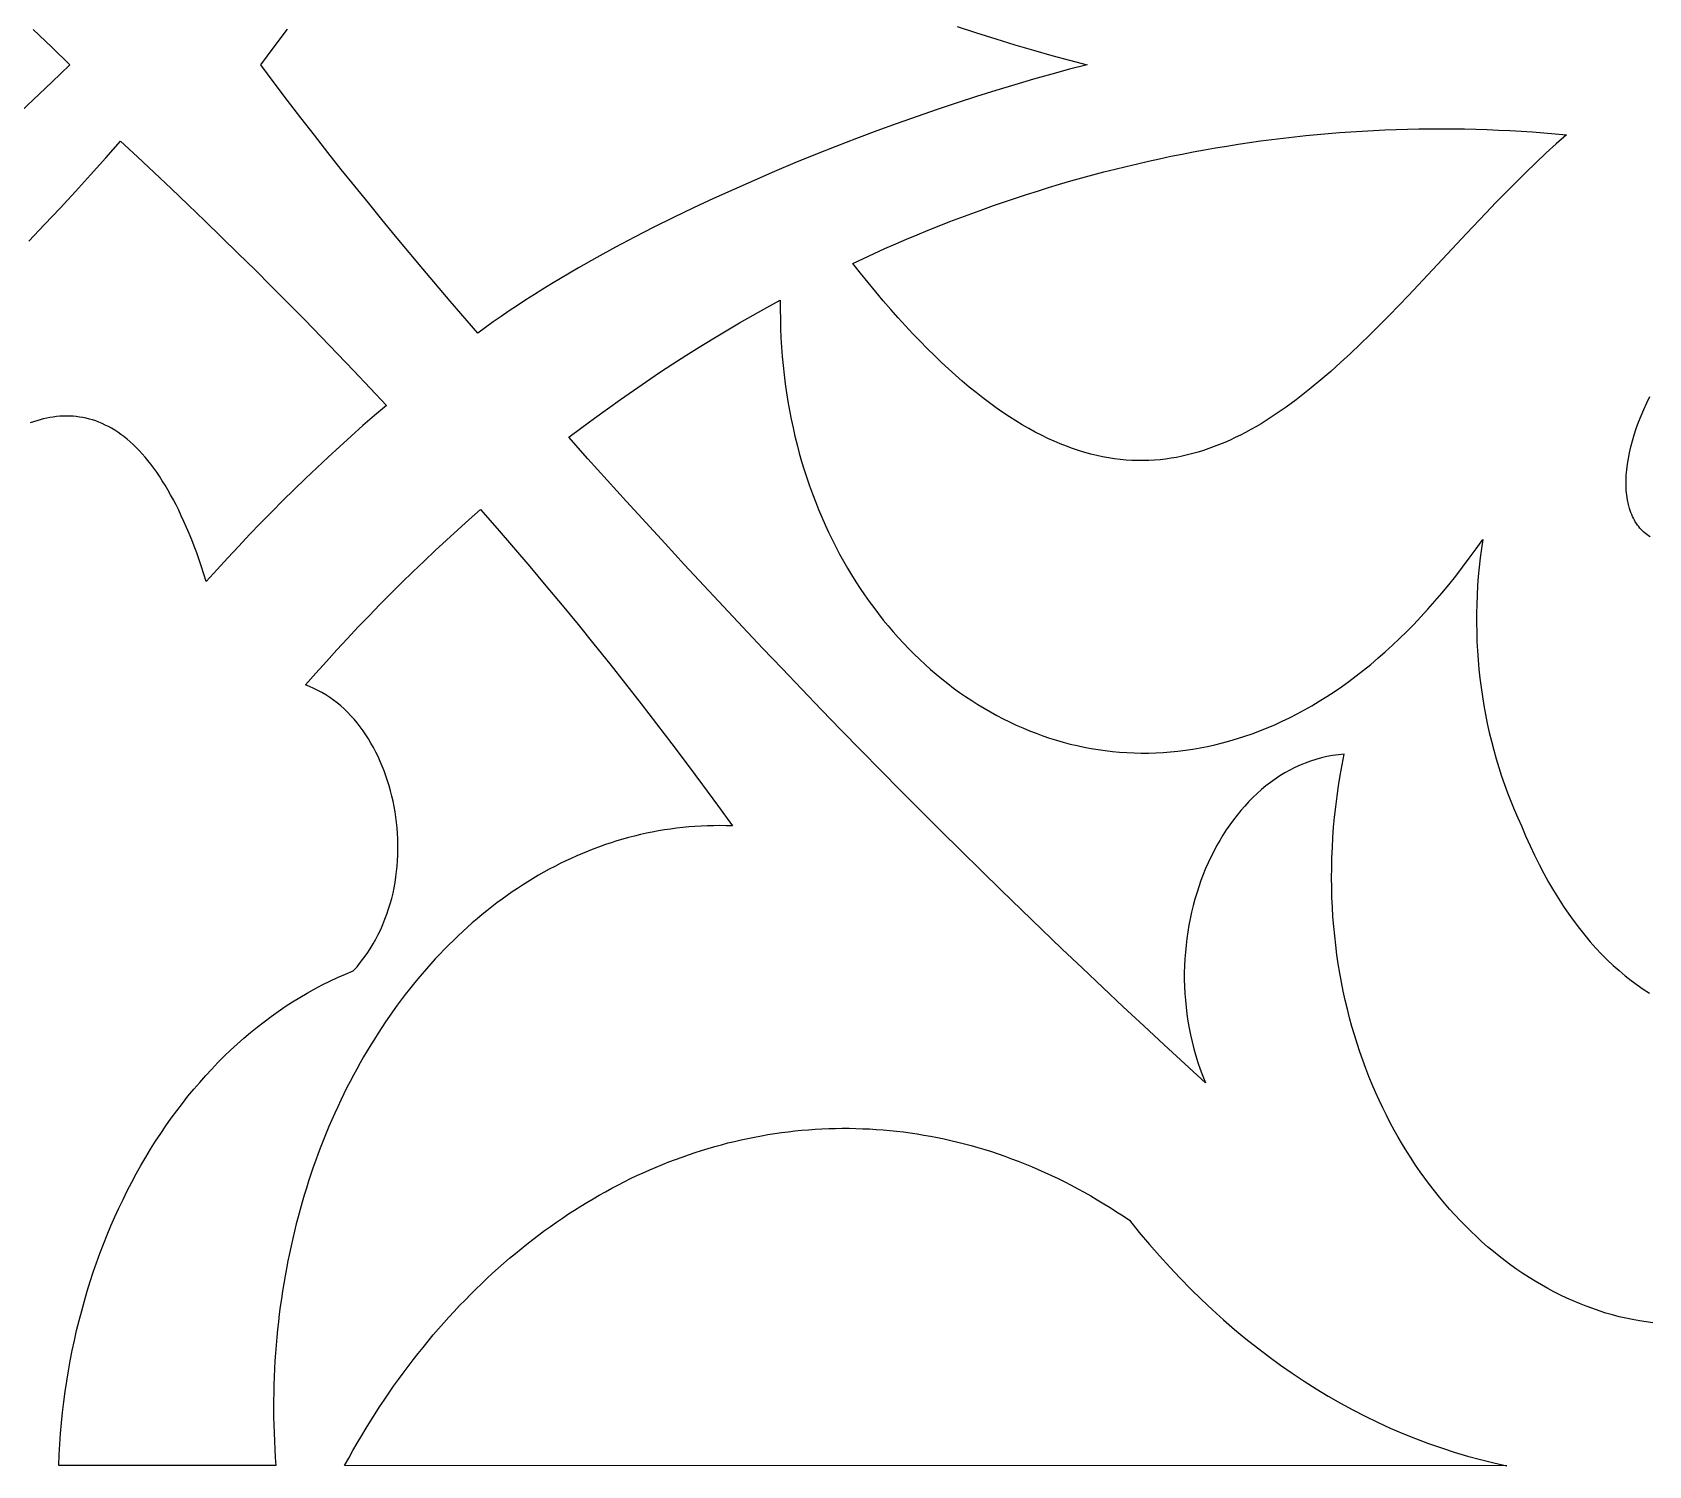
# Model space of a CAD drawing. Extents: x -4950 to -2150, y -1354 to 1346.
# Drawn here: x -2885.2 to -2712.7, y 871.6 to 1024.6 of the extents above; entities that cross this region are included whole.
import ezdxf

# ---------------------------------------------------------------- set-up
doc = ezdxf.new("R2010")
doc.units = 0
doc.layers.add('LAYER_1', color=18, linetype='CONTINUOUS')

msp = doc.modelspace()

# ---------------------------------------------------------------- linework, layer by layer
at = {"layer": 'LAYER_1'}
for points in [[(-2885.06, 1024.87), (-2883.1, 1022.99), (-2881.17, 1021.12), (-2883.1, 1019.25), (-2885.06, 1017.37), (-2887.05, 1015.49)], [(-2786.52, 1025.2), (-2784.44, 1024.52), (-2782.38, 1023.87), (-2780.36, 1023.26), (-2778.37, 1022.67), (-2776.42, 1022.12), (-2774.52, 1021.61), (-2772.66, 1021.12), (-2774.52, 1020.64), (-2776.42, 1020.12), (-2778.37, 1019.57), (-2780.36, 1018.99), (-2782.38, 1018.37), (-2784.44, 1017.73), (-2786.52, 1017.05), (-2788.63, 1016.34), (-2790.76, 1015.61), (-2792.91, 1014.85), (-2795.08, 1014.06), (-2797.26, 1013.24), (-2799.44, 1012.4), (-2801.63, 1011.53), (-2803.82, 1010.64), (-2806, 1009.72), (-2808.18, 1008.78), (-2810.35, 1007.82), (-2812.51, 1006.84), (-2814.64, 1005.84), (-2816.76, 1004.82), (-2818.85, 1003.78), (-2820.92, 1002.72), (-2822.95, 1001.64), (-2824.95, 1000.55), (-2826.91, 999.44), (-2827.87, 998.88), (-2828.83, 998.31), (-2829.77, 997.75), (-2830.7, 997.17), (-2831.61, 996.6), (-2832.52, 996.02), (-2833.41, 995.44), (-2834.29, 994.86), (-2835.15, 994.27), (-2836, 993.68), (-2836.83, 993.08), (-2837.65, 992.49), (-2840.59, 995.91), (-2843.51, 999.36), (-2844.97, 1001.1), (-2846.42, 1002.84), (-2847.87, 1004.6), (-2849.32, 1006.37), (-2850.77, 1008.16), (-2852.21, 1009.96), (-2853.65, 1011.77), (-2855.08, 1013.6), (-2856.52, 1015.45), (-2857.94, 1017.32), (-2859.37, 1019.21), (-2860.79, 1021.12), (-2859.37, 1023.03), (-2857.94, 1024.92)], [(-2885.54, 1002.31), (-2883.87, 1004.06), (-2882.21, 1005.83), (-2880.57, 1007.6), (-2878.95, 1009.38), (-2877.34, 1011.18), (-2875.76, 1012.98), (-2873.95, 1011.3), (-2872.15, 1009.61), (-2870.34, 1007.9), (-2868.55, 1006.19), (-2866.76, 1004.47), (-2864.97, 1002.73), (-2863.19, 1000.98), (-2861.41, 999.23), (-2859.64, 997.46), (-2857.87, 995.68), (-2856.11, 993.89), (-2854.35, 992.09), (-2852.6, 990.28), (-2850.86, 988.45), (-2849.12, 986.62), (-2847.39, 984.77), (-2848.65, 983.7), (-2849.9, 982.61), (-2851.14, 981.5), (-2852.37, 980.39), (-2853.6, 979.26), (-2854.82, 978.12), (-2856.03, 976.96), (-2857.24, 975.79), (-2858.43, 974.61), (-2859.62, 973.42), (-2860.81, 972.21), (-2861.98, 970.99), (-2863.15, 969.76), (-2864.31, 968.52), (-2865.46, 967.26), (-2866.61, 965.99), (-2866.86, 966.78), (-2867.11, 967.55), (-2867.37, 968.3), (-2867.63, 969.03), (-2867.9, 969.74), (-2868.16, 970.43), (-2868.44, 971.09), (-2868.71, 971.74), (-2868.99, 972.38), (-2869.27, 972.99), (-2869.55, 973.58), (-2869.83, 974.15), (-2870.12, 974.71), (-2870.41, 975.24), (-2870.71, 975.76), (-2871, 976.26), (-2871.3, 976.74), (-2871.6, 977.21), (-2871.9, 977.65), (-2872.21, 978.08), (-2872.52, 978.49), (-2872.83, 978.88), (-2873.14, 979.26), (-2873.46, 979.62), (-2873.77, 979.96), (-2874.09, 980.29), (-2874.41, 980.6), (-2874.74, 980.89), (-2875.06, 981.17), (-2875.39, 981.44), (-2875.72, 981.68), (-2876.05, 981.91), (-2876.38, 982.13), (-2876.71, 982.33), (-2877.05, 982.51), (-2877.38, 982.68), (-2877.72, 982.84), (-2878.06, 982.98), (-2878.4, 983.11), (-2878.74, 983.22), (-2879.08, 983.32), (-2879.43, 983.41), (-2879.77, 983.48), (-2880.12, 983.53), (-2880.47, 983.58), (-2880.82, 983.61), (-2881.17, 983.63), (-2881.52, 983.63), (-2881.87, 983.63), (-2882.22, 983.61), (-2882.57, 983.58), (-2882.93, 983.53), (-2883.28, 983.48), (-2883.63, 983.41), (-2883.99, 983.33), (-2884.34, 983.24), (-2884.7, 983.14), (-2885.05, 983.02), (-2885.41, 982.9)], [(-2712.29, 886.88), (-2713.02, 886.97), (-2713.74, 887.09), (-2714.46, 887.22), (-2715.18, 887.37), (-2715.89, 887.53), (-2716.6, 887.72), (-2717.31, 887.92), (-2718.02, 888.15), (-2718.72, 888.39), (-2719.42, 888.64), (-2720.11, 888.92), (-2720.8, 889.21), (-2721.49, 889.52), (-2722.17, 889.84), (-2722.85, 890.18), (-2723.52, 890.54), (-2724.19, 890.92), (-2724.85, 891.31), (-2725.51, 891.71), (-2726.16, 892.14), (-2726.8, 892.58), (-2727.44, 893.03), (-2728.07, 893.5), (-2728.7, 893.99), (-2729.31, 894.49), (-2729.93, 895), (-2730.53, 895.53), (-2731.13, 896.08), (-2731.71, 896.64), (-2732.29, 897.21), (-2732.87, 897.8), (-2733.43, 898.4), (-2733.98, 899.02), (-2734.53, 899.65), (-2735.07, 900.29), (-2735.6, 900.95), (-2736.11, 901.62), (-2736.62, 902.3), (-2737.12, 903), (-2737.61, 903.71), (-2738.09, 904.43), (-2738.55, 905.17), (-2739.01, 905.92), (-2739.46, 906.67), (-2739.89, 907.45), (-2740.31, 908.23), (-2740.72, 909.02), (-2741.12, 909.83), (-2741.51, 910.65), (-2741.88, 911.48), (-2742.24, 912.32), (-2742.59, 913.17), (-2742.93, 914.03), (-2743.25, 914.91), (-2743.56, 915.79), (-2743.85, 916.68), (-2744.13, 917.59), (-2744.4, 918.5), (-2744.65, 919.43), (-2744.89, 920.36), (-2745.12, 921.3), (-2745.32, 922.26), (-2745.52, 923.22), (-2745.69, 924.19), (-2745.86, 925.17), (-2746, 926.16), (-2746.13, 927.16), (-2746.24, 928.16), (-2746.34, 929.18), (-2746.42, 930.2), (-2746.48, 931.23), (-2746.53, 932.27), (-2746.56, 933.32), (-2746.57, 934.37), (-2746.56, 935.43), (-2746.53, 936.5), (-2746.49, 937.58), (-2746.43, 938.66), (-2746.35, 939.75), (-2746.25, 940.85), (-2746.13, 941.95), (-2745.99, 943.06), (-2745.83, 944.17), (-2745.65, 945.29), (-2745.45, 946.42), (-2745.23, 947.55), (-2745.85, 947.49), (-2746.46, 947.4), (-2747.06, 947.29), (-2747.66, 947.15), (-2748.24, 946.99), (-2748.82, 946.81), (-2749.39, 946.6), (-2749.94, 946.37), (-2750.49, 946.12), (-2751.03, 945.84), (-2751.56, 945.55), (-2752.08, 945.23), (-2752.58, 944.9), (-2753.08, 944.54), (-2753.57, 944.17), (-2754.05, 943.77), (-2754.51, 943.36), (-2754.96, 942.93), (-2755.41, 942.49), (-2755.84, 942.02), (-2756.25, 941.54), (-2756.66, 941.05), (-2757.05, 940.54), (-2757.43, 940.01), (-2757.8, 939.47), (-2758.16, 938.92), (-2758.5, 938.36), (-2758.83, 937.78), (-2759.14, 937.18), (-2759.45, 936.58), (-2759.73, 935.97), (-2760.01, 935.34), (-2760.26, 934.7), (-2760.51, 934.06), (-2760.74, 933.4), (-2760.95, 932.74), (-2761.15, 932.07), (-2761.34, 931.39), (-2761.5, 930.7), (-2761.66, 930), (-2761.79, 929.3), (-2761.91, 928.59), (-2762.01, 927.88), (-2762.1, 927.16), (-2762.17, 926.44), (-2762.22, 925.71), (-2762.26, 924.98), (-2762.28, 924.25), (-2762.28, 923.51), (-2762.26, 922.77), (-2762.22, 922.03), (-2762.17, 921.29), (-2762.1, 920.55), (-2762.01, 919.81), (-2761.9, 919.07), (-2761.77, 918.33), (-2761.62, 917.59), (-2761.45, 916.85), (-2761.26, 916.11), (-2761.05, 915.38), (-2760.83, 914.65), (-2760.58, 913.93), (-2760.31, 913.2), (-2760.02, 912.49), (-2762.22, 914.5), (-2764.42, 916.53), (-2766.61, 918.56), (-2768.8, 920.6), (-2770.98, 922.65), (-2773.15, 924.71), (-2775.33, 926.78), (-2777.49, 928.86), (-2779.65, 930.95), (-2781.81, 933.04), (-2783.96, 935.15), (-2786.11, 937.26), (-2788.25, 939.38), (-2790.38, 941.51), (-2792.52, 943.65), (-2794.64, 945.8), (-2796.76, 947.96), (-2798.88, 950.13), (-2800.99, 952.3), (-2803.09, 954.48), (-2805.19, 956.68), (-2807.28, 958.88), (-2809.37, 961.09), (-2811.45, 963.31), (-2813.53, 965.54), (-2815.6, 967.77), (-2817.67, 970.02), (-2819.73, 972.27), (-2821.79, 974.53), (-2823.84, 976.8), (-2825.89, 979.08), (-2827.93, 981.37), (-2826.56, 982.4), (-2825.2, 983.42), (-2823.82, 984.42), (-2822.44, 985.4), (-2821.05, 986.37), (-2819.66, 987.33), (-2818.26, 988.27), (-2816.85, 989.19), (-2815.44, 990.1), (-2814.02, 990.99), (-2812.59, 991.87), (-2811.16, 992.73), (-2809.72, 993.57), (-2808.28, 994.4), (-2806.83, 995.21), (-2805.38, 996.01), (-2805.38, 994.99), (-2805.37, 993.98), (-2805.35, 992.97), (-2805.31, 991.97), (-2805.25, 990.98), (-2805.17, 989.99), (-2805.08, 989.02), (-2804.98, 988.05), (-2804.85, 987.08), (-2804.72, 986.13), (-2804.57, 985.18), (-2804.4, 984.24), (-2804.22, 983.31), (-2804.02, 982.39), (-2803.81, 981.48), (-2803.59, 980.57), (-2803.35, 979.68), (-2803.1, 978.79), (-2802.83, 977.91), (-2802.55, 977.05), (-2802.26, 976.19), (-2801.95, 975.34), (-2801.63, 974.5), (-2801.3, 973.67), (-2800.96, 972.85), (-2800.6, 972.04), (-2800.23, 971.24), (-2799.85, 970.46), (-2799.45, 969.68), (-2799.05, 968.91), (-2798.63, 968.16), (-2798.2, 967.41), (-2797.77, 966.68), (-2797.31, 965.96), (-2796.85, 965.25), (-2796.38, 964.55), (-2795.9, 963.86), (-2795.41, 963.19), (-2794.9, 962.52), (-2794.39, 961.87), (-2793.87, 961.24), (-2793.33, 960.61), (-2792.79, 960), (-2792.24, 959.4), (-2791.68, 958.81), (-2791.11, 958.24), (-2790.53, 957.68), (-2789.94, 957.13), (-2789.35, 956.6), (-2788.74, 956.08), (-2788.13, 955.58), (-2787.51, 955.09), (-2786.89, 954.61), (-2786.25, 954.15), (-2785.61, 953.7), (-2784.96, 953.27), (-2784.3, 952.85), (-2783.64, 952.45), (-2782.97, 952.06), (-2782.29, 951.69), (-2781.61, 951.33), (-2780.92, 950.99), (-2780.22, 950.66), (-2779.52, 950.35), (-2778.81, 950.06), (-2778.1, 949.78), (-2777.38, 949.52), (-2776.66, 949.28), (-2775.93, 949.05), (-2775.2, 948.84), (-2774.46, 948.64), (-2773.72, 948.47), (-2772.97, 948.31), (-2772.22, 948.17), (-2771.47, 948.04), (-2770.71, 947.93), (-2769.95, 947.84), (-2769.18, 947.77), (-2768.41, 947.72), (-2767.64, 947.69), (-2766.87, 947.67), (-2766.09, 947.67), (-2765.31, 947.69), (-2764.53, 947.73), (-2763.75, 947.79), (-2762.96, 947.87), (-2762.17, 947.97), (-2761.38, 948.08), (-2760.59, 948.22), (-2759.8, 948.38), (-2759.01, 948.55), (-2758.21, 948.75), (-2757.42, 948.97), (-2756.62, 949.21), (-2755.83, 949.46), (-2755.03, 949.74), (-2754.23, 950.04), (-2753.44, 950.36), (-2752.64, 950.7), (-2751.85, 951.07), (-2751.05, 951.45), (-2750.26, 951.86), (-2749.46, 952.28), (-2748.67, 952.73), (-2747.88, 953.21), (-2747.09, 953.7), (-2746.3, 954.22), (-2745.52, 954.75), (-2744.73, 955.32), (-2743.95, 955.9), (-2743.17, 956.51), (-2742.39, 957.14), (-2741.62, 957.79), (-2740.85, 958.47), (-2740.08, 959.17), (-2739.32, 959.89), (-2738.55, 960.64), (-2737.8, 961.41), (-2737.04, 962.21), (-2736.29, 963.03), (-2735.54, 963.87), (-2734.8, 964.74), (-2734.06, 965.64), (-2733.33, 966.56), (-2732.6, 967.5), (-2731.88, 968.47), (-2731.16, 969.46), (-2730.45, 970.48), (-2730.59, 969.5), (-2730.72, 968.51), (-2730.83, 967.52), (-2730.92, 966.53), (-2731, 965.54), (-2731.05, 964.54), (-2731.09, 963.55), (-2731.11, 962.56), (-2731.11, 961.57), (-2731.09, 960.58), (-2731.06, 959.59), (-2731.01, 958.6), (-2730.94, 957.62), (-2730.85, 956.63), (-2730.74, 955.66), (-2730.62, 954.68), (-2730.48, 953.71), (-2730.32, 952.74), (-2730.15, 951.78), (-2729.96, 950.83), (-2729.75, 949.88), (-2729.52, 948.93), (-2729.28, 947.99), (-2729.02, 947.06), (-2728.74, 946.14), (-2728.44, 945.22), (-2728.13, 944.32), (-2727.8, 943.42), (-2727.46, 942.53), (-2727.1, 941.64), (-2726.72, 940.77), (-2726.32, 939.91), (-2725.87, 938.83), (-2725.4, 937.79), (-2724.93, 936.77), (-2724.44, 935.79), (-2723.94, 934.83), (-2723.43, 933.9), (-2722.9, 933.01), (-2722.37, 932.14), (-2721.83, 931.3), (-2721.28, 930.49), (-2720.71, 929.71), (-2720.14, 928.95), (-2719.56, 928.23), (-2718.97, 927.53), (-2718.38, 926.86), (-2717.77, 926.22), (-2717.16, 925.61), (-2716.54, 925.02), (-2715.91, 924.46), (-2715.27, 923.92), (-2714.63, 923.42), (-2713.99, 922.93), (-2713.33, 922.48), (-2712.67, 922.05)], [(-2712.59, 970.75), (-2712.76, 970.86), (-2712.93, 970.98), (-2713.09, 971.11), (-2713.25, 971.24), (-2713.4, 971.38), (-2713.54, 971.53), (-2713.68, 971.68), (-2713.81, 971.84), (-2713.94, 972), (-2714.05, 972.18), (-2714.17, 972.35), (-2714.27, 972.54), (-2714.37, 972.73), (-2714.47, 972.92), (-2714.56, 973.12), (-2714.64, 973.33), (-2714.72, 973.54), (-2714.79, 973.76), (-2714.91, 974.21), (-2715, 974.68), (-2715.08, 975.18), (-2715.13, 975.69), (-2715.15, 976.21), (-2715.15, 976.76), (-2715.13, 977.32), (-2715.08, 977.9), (-2715, 978.49), (-2714.91, 979.09), (-2714.79, 979.71), (-2714.64, 980.34), (-2714.47, 980.98), (-2714.28, 981.64), (-2714.07, 982.3), (-2713.83, 982.97), (-2713.56, 983.65), (-2713.27, 984.33), (-2712.96, 985.03), (-2712.63, 985.73)]]:
    msp.add_lwpolyline(points, dxfattribs=at)
for points in [[(-2797.65, 999.92), (-2796.5, 1000.46), (-2795.36, 1000.98), (-2794.21, 1001.5), (-2793.06, 1002.01), (-2791.91, 1002.5), (-2790.76, 1002.99), (-2789.6, 1003.46), (-2788.44, 1003.93), (-2787.28, 1004.38), (-2786.12, 1004.83), (-2784.96, 1005.26), (-2783.79, 1005.68), (-2782.62, 1006.1), (-2781.45, 1006.5), (-2780.28, 1006.9), (-2779.11, 1007.28), (-2777.93, 1007.65), (-2776.76, 1008.02), (-2775.58, 1008.37), (-2774.4, 1008.72), (-2773.22, 1009.05), (-2772.04, 1009.37), (-2770.85, 1009.68), (-2769.67, 1009.99), (-2768.48, 1010.28), (-2767.29, 1010.56), (-2766.1, 1010.83), (-2764.91, 1011.09), (-2763.72, 1011.35), (-2762.52, 1011.59), (-2761.33, 1011.82), (-2760.13, 1012.04), (-2758.94, 1012.25), (-2757.74, 1012.45), (-2756.54, 1012.64), (-2755.34, 1012.82), (-2754.14, 1012.99), (-2752.94, 1013.15), (-2751.74, 1013.3), (-2750.53, 1013.43), (-2749.33, 1013.56), (-2748.12, 1013.68), (-2746.92, 1013.79), (-2745.71, 1013.89), (-2744.51, 1013.97), (-2743.3, 1014.05), (-2742.09, 1014.11), (-2740.88, 1014.17), (-2739.67, 1014.22), (-2738.46, 1014.25), (-2737.25, 1014.27), (-2736.04, 1014.29), (-2734.83, 1014.29), (-2733.62, 1014.29), (-2732.41, 1014.27), (-2731.2, 1014.24), (-2729.99, 1014.2), (-2728.78, 1014.15), (-2727.57, 1014.1), (-2726.35, 1014.03), (-2725.14, 1013.95), (-2723.93, 1013.86), (-2722.72, 1013.75), (-2721.51, 1013.64), (-2722.61, 1012.67), (-2723.7, 1011.67), (-2724.78, 1010.65), (-2725.85, 1009.61), (-2726.92, 1008.56), (-2727.98, 1007.49), (-2729.04, 1006.41), (-2730.09, 1005.32), (-2732.18, 1003.11), (-2734.25, 1000.9), (-2736.32, 998.69), (-2738.38, 996.51), (-2739.41, 995.43), (-2740.44, 994.37), (-2741.47, 993.32), (-2742.5, 992.29), (-2743.53, 991.29), (-2744.57, 990.3), (-2745.61, 989.34), (-2746.65, 988.4), (-2747.7, 987.5), (-2748.75, 986.63), (-2749.81, 985.79), (-2750.34, 985.38), (-2750.87, 984.99), (-2751.4, 984.6), (-2751.94, 984.22), (-2752.48, 983.86), (-2753.02, 983.5), (-2753.56, 983.16), (-2754.1, 982.82), (-2754.64, 982.5), (-2755.19, 982.19), (-2755.74, 981.89), (-2756.29, 981.6), (-2756.85, 981.33), (-2757.4, 981.07), (-2757.96, 980.82), (-2758.52, 980.59), (-2759.08, 980.37), (-2759.65, 980.16), (-2760.22, 979.97), (-2760.79, 979.79), (-2761.36, 979.63), (-2761.94, 979.48), (-2762.52, 979.35), (-2763.1, 979.23), (-2763.69, 979.13), (-2764.28, 979.05), (-2764.87, 978.98), (-2765.47, 978.93), (-2766.07, 978.9), (-2766.67, 978.88), (-2767.28, 978.89), (-2767.89, 978.91), (-2768.5, 978.94), (-2769.12, 979), (-2769.74, 979.08), (-2770.36, 979.17), (-2770.99, 979.29), (-2771.62, 979.42), (-2772.26, 979.58), (-2772.9, 979.75), (-2773.55, 979.95), (-2774.2, 980.17), (-2774.85, 980.41), (-2775.51, 980.67), (-2776.17, 980.95), (-2776.84, 981.25), (-2777.51, 981.58), (-2778.19, 981.93), (-2778.87, 982.3), (-2779.56, 982.7), (-2780.25, 983.11), (-2780.94, 983.56), (-2781.64, 984.02), (-2782.35, 984.52), (-2783.06, 985.03), (-2783.78, 985.57), (-2784.5, 986.14), (-2785.23, 986.73), (-2785.96, 987.35), (-2786.7, 987.99), (-2787.44, 988.66), (-2788.19, 989.36), (-2788.94, 990.09), (-2789.71, 990.84), (-2790.47, 991.62), (-2791.24, 992.42), (-2792.02, 993.26), (-2792.81, 994.12), (-2793.6, 995.02), (-2794.4, 995.94), (-2795.2, 996.89), (-2796.01, 997.87), (-2796.82, 998.88)], [(-2837.35, 973.66), (-2835.59, 971.64), (-2833.84, 969.62), (-2832.11, 967.58), (-2830.38, 965.52), (-2828.66, 963.46), (-2826.95, 961.38), (-2825.26, 959.29), (-2823.57, 957.19), (-2821.89, 955.07), (-2820.23, 952.94), (-2818.58, 950.8), (-2816.93, 948.65), (-2815.3, 946.48), (-2813.69, 944.3), (-2812.08, 942.1), (-2810.49, 939.9), (-2811.16, 939.92), (-2811.83, 939.93), (-2812.5, 939.92), (-2813.16, 939.91), (-2813.82, 939.88), (-2814.48, 939.84), (-2815.14, 939.79), (-2815.79, 939.73), (-2816.44, 939.65), (-2817.09, 939.57), (-2817.74, 939.47), (-2818.38, 939.36), (-2819.03, 939.24), (-2819.66, 939.11), (-2820.3, 938.97), (-2820.93, 938.82), (-2821.56, 938.66), (-2822.19, 938.48), (-2822.81, 938.3), (-2823.43, 938.1), (-2824.04, 937.9), (-2824.66, 937.68), (-2825.27, 937.45), (-2825.87, 937.22), (-2826.48, 936.97), (-2827.08, 936.71), (-2827.67, 936.44), (-2828.26, 936.17), (-2828.85, 935.88), (-2829.44, 935.58), (-2830.02, 935.27), (-2830.59, 934.96), (-2831.17, 934.63), (-2831.74, 934.29), (-2832.3, 933.95), (-2832.86, 933.59), (-2833.42, 933.23), (-2833.97, 932.86), (-2834.52, 932.47), (-2835.06, 932.08), (-2835.6, 931.68), (-2836.14, 931.27), (-2836.67, 930.85), (-2837.19, 930.43), (-2837.71, 929.99), (-2838.23, 929.55), (-2838.74, 929.1), (-2839.25, 928.63), (-2839.75, 928.17), (-2840.25, 927.69), (-2840.74, 927.2), (-2841.23, 926.71), (-2841.71, 926.21), (-2842.19, 925.7), (-2842.66, 925.18), (-2843.12, 924.65), (-2843.59, 924.12), (-2844.04, 923.58), (-2844.49, 923.03), (-2844.94, 922.48), (-2845.38, 921.91), (-2845.81, 921.34), (-2846.24, 920.77), (-2846.66, 920.18), (-2847.08, 919.59), (-2847.49, 918.99), (-2847.89, 918.39), (-2848.29, 917.77), (-2848.68, 917.16), (-2849.07, 916.53), (-2849.45, 915.9), (-2849.82, 915.26), (-2850.19, 914.61), (-2850.56, 913.96), (-2850.91, 913.31), (-2851.26, 912.64), (-2851.6, 911.97), (-2851.94, 911.3), (-2852.27, 910.62), (-2852.59, 909.93), (-2852.91, 909.23), (-2853.22, 908.54), (-2853.52, 907.83), (-2853.82, 907.12), (-2854.11, 906.41), (-2854.39, 905.68), (-2854.66, 904.96), (-2854.93, 904.23), (-2855.19, 903.49), (-2855.45, 902.75), (-2855.69, 902), (-2855.93, 901.25), (-2856.16, 900.5), (-2856.39, 899.74), (-2856.6, 898.97), (-2856.81, 898.2), (-2857.01, 897.43), (-2857.21, 896.65), (-2857.39, 895.86), (-2857.57, 895.08), (-2857.74, 894.28), (-2857.91, 893.49), (-2858.06, 892.69), (-2858.21, 891.89), (-2858.35, 891.08), (-2858.48, 890.27), (-2858.6, 889.45), (-2858.71, 888.63), (-2858.82, 887.81), (-2858.92, 886.99), (-2859.01, 886.16), (-2859.09, 885.33), (-2859.16, 884.49), (-2859.22, 883.65), (-2859.28, 882.81), (-2859.32, 881.97), (-2859.36, 881.12), (-2859.39, 880.27), (-2859.41, 879.42), (-2859.42, 878.56), (-2859.42, 877.71), (-2859.42, 876.85), (-2859.4, 875.98), (-2859.38, 875.12), (-2859.34, 874.25), (-2859.3, 873.38), (-2859.25, 872.51), (-2859.18, 871.64), (-2882.35, 871.64), (-2882.3, 872.78), (-2882.24, 873.92), (-2882.16, 875.06), (-2882.06, 876.19), (-2881.94, 877.31), (-2881.81, 878.43), (-2881.66, 879.54), (-2881.5, 880.64), (-2881.32, 881.74), (-2881.12, 882.83), (-2880.91, 883.91), (-2880.68, 884.99), (-2880.44, 886.06), (-2880.18, 887.12), (-2879.9, 888.17), (-2879.61, 889.21), (-2879.31, 890.24), (-2878.99, 891.27), (-2878.66, 892.29), (-2878.31, 893.29), (-2877.95, 894.29), (-2877.58, 895.28), (-2877.19, 896.25), (-2876.78, 897.22), (-2876.37, 898.17), (-2875.93, 899.12), (-2875.49, 900.05), (-2875.03, 900.97), (-2874.56, 901.88), (-2874.08, 902.78), (-2873.58, 903.67), (-2873.07, 904.54), (-2872.55, 905.4), (-2872.02, 906.25), (-2871.47, 907.08), (-2870.91, 907.9), (-2870.34, 908.71), (-2869.76, 909.51), (-2869.16, 910.28), (-2868.56, 911.05), (-2867.94, 911.8), (-2867.31, 912.53), (-2866.67, 913.25), (-2866.02, 913.96), (-2865.36, 914.65), (-2864.69, 915.32), (-2864.01, 915.98), (-2863.31, 916.62), (-2862.61, 917.24), (-2861.9, 917.85), (-2861.17, 918.44), (-2860.44, 919.01), (-2859.7, 919.57), (-2858.94, 920.1), (-2858.18, 920.62), (-2857.41, 921.12), (-2856.63, 921.6), (-2855.84, 922.07), (-2855.04, 922.51), (-2854.24, 922.93), (-2853.42, 923.34), (-2852.6, 923.72), (-2851.77, 924.09), (-2850.93, 924.43), (-2850.53, 924.88), (-2850.15, 925.35), (-2849.79, 925.82), (-2849.45, 926.3), (-2849.12, 926.8), (-2848.82, 927.3), (-2848.53, 927.81), (-2848.26, 928.33), (-2848, 928.86), (-2847.77, 929.39), (-2847.55, 929.94), (-2847.34, 930.48), (-2847.16, 931.04), (-2846.99, 931.6), (-2846.83, 932.16), (-2846.69, 932.73), (-2846.57, 933.3), (-2846.47, 933.87), (-2846.38, 934.45), (-2846.3, 935.03), (-2846.24, 935.61), (-2846.2, 936.19), (-2846.17, 936.78), (-2846.16, 937.36), (-2846.16, 937.94), (-2846.17, 938.52), (-2846.2, 939.1), (-2846.25, 939.68), (-2846.31, 940.26), (-2846.38, 940.83), (-2846.46, 941.4), (-2846.56, 941.96), (-2846.68, 942.53), (-2846.8, 943.08), (-2846.94, 943.63), (-2847.1, 944.18), (-2847.26, 944.71), (-2847.44, 945.25), (-2847.63, 945.77), (-2847.84, 946.29), (-2848.05, 946.79), (-2848.28, 947.29), (-2848.52, 947.78), (-2848.77, 948.26), (-2849.04, 948.73), (-2849.31, 949.18), (-2849.6, 949.63), (-2849.89, 950.06), (-2850.2, 950.48), (-2850.52, 950.89), (-2850.85, 951.28), (-2851.19, 951.66), (-2851.54, 952.03), (-2851.9, 952.38), (-2852.27, 952.71), (-2852.65, 953.03), (-2853.04, 953.33), (-2853.44, 953.62), (-2853.85, 953.88), (-2854.27, 954.13), (-2854.7, 954.36), (-2855.14, 954.57), (-2855.58, 954.77), (-2856.04, 954.94), (-2854.92, 956.2), (-2853.8, 957.45), (-2852.67, 958.69), (-2851.53, 959.91), (-2850.39, 961.13), (-2849.24, 962.33), (-2848.08, 963.52), (-2846.91, 964.7), (-2845.74, 965.86), (-2844.56, 967.01), (-2843.38, 968.15), (-2842.18, 969.28), (-2840.99, 970.39), (-2839.78, 971.49), (-2838.57, 972.58)], [(-2851.86, 871.64), (-2851.41, 872.45), (-2850.96, 873.26), (-2850.5, 874.05), (-2850.03, 874.84), (-2849.56, 875.62), (-2849.09, 876.39), (-2848.6, 877.15), (-2848.12, 877.9), (-2847.62, 878.64), (-2847.12, 879.37), (-2846.62, 880.1), (-2846.11, 880.82), (-2845.59, 881.52), (-2845.07, 882.22), (-2844.54, 882.91), (-2844.01, 883.59), (-2843.48, 884.26), (-2842.94, 884.92), (-2842.39, 885.58), (-2841.84, 886.22), (-2841.28, 886.86), (-2840.72, 887.48), (-2840.16, 888.1), (-2839.59, 888.71), (-2839.01, 889.31), (-2838.43, 889.9), (-2837.85, 890.48), (-2837.26, 891.05), (-2836.67, 891.61), (-2836.07, 892.16), (-2835.47, 892.7), (-2834.87, 893.24), (-2834.26, 893.76), (-2833.64, 894.28), (-2833.03, 894.78), (-2832.41, 895.28), (-2831.78, 895.77), (-2831.16, 896.24), (-2830.53, 896.71), (-2829.89, 897.17), (-2829.25, 897.62), (-2828.61, 898.06), (-2827.97, 898.49), (-2827.32, 898.91), (-2826.67, 899.32), (-2826.01, 899.72), (-2825.35, 900.11), (-2824.69, 900.49), (-2824.03, 900.87), (-2823.36, 901.23), (-2822.69, 901.58), (-2822.02, 901.92), (-2821.35, 902.26), (-2820.67, 902.58), (-2819.99, 902.89), (-2819.31, 903.2), (-2818.63, 903.49), (-2817.94, 903.78), (-2817.25, 904.05), (-2816.56, 904.31), (-2815.86, 904.57), (-2815.17, 904.81), (-2814.47, 905.05), (-2813.77, 905.27), (-2813.07, 905.48), (-2812.37, 905.69), (-2811.66, 905.88), (-2810.96, 906.07), (-2810.25, 906.24), (-2809.54, 906.4), (-2808.83, 906.56), (-2808.12, 906.7), (-2807.4, 906.83), (-2806.69, 906.96), (-2805.97, 907.07), (-2805.26, 907.17), (-2804.54, 907.26), (-2803.82, 907.35), (-2803.1, 907.42), (-2802.38, 907.48), (-2801.66, 907.53), (-2800.94, 907.57), (-2800.21, 907.6), (-2799.49, 907.62), (-2798.77, 907.63), (-2798.04, 907.63), (-2797.32, 907.62), (-2796.59, 907.59), (-2795.87, 907.56), (-2795.14, 907.52), (-2794.42, 907.46), (-2793.69, 907.4), (-2792.97, 907.32), (-2792.24, 907.24), (-2791.52, 907.14), (-2790.79, 907.03), (-2790.07, 906.91), (-2789.34, 906.79), (-2788.62, 906.65), (-2787.89, 906.5), (-2787.17, 906.33), (-2786.45, 906.16), (-2785.73, 905.98), (-2785.01, 905.79), (-2784.29, 905.58), (-2783.57, 905.36), (-2782.85, 905.14), (-2782.14, 904.9), (-2781.42, 904.65), (-2780.71, 904.39), (-2779.99, 904.12), (-2779.28, 903.84), (-2778.57, 903.55), (-2777.86, 903.24), (-2777.16, 902.93), (-2776.45, 902.6), (-2775.75, 902.27), (-2775.04, 901.92), (-2774.34, 901.56), (-2773.64, 901.19), (-2772.95, 900.81), (-2772.25, 900.41), (-2771.56, 900.01), (-2770.87, 899.59), (-2770.18, 899.17), (-2769.5, 898.73), (-2768.81, 898.28), (-2768.13, 897.82), (-2767.08, 896.52), (-2766.01, 895.25), (-2764.93, 894.01), (-2763.83, 892.81), (-2762.72, 891.63), (-2761.59, 890.48), (-2760.44, 889.36), (-2759.28, 888.27), (-2758.1, 887.21), (-2756.91, 886.18), (-2755.71, 885.18), (-2754.49, 884.21), (-2753.26, 883.27), (-2752.02, 882.37), (-2750.76, 881.49), (-2749.5, 880.65), (-2748.22, 879.84), (-2746.93, 879.06), (-2745.63, 878.31), (-2744.31, 877.6), (-2742.99, 876.92), (-2741.66, 876.27), (-2740.32, 875.65), (-2738.97, 875.07), (-2737.61, 874.52), (-2736.24, 874), (-2734.86, 873.52), (-2733.48, 873.08), (-2732.08, 872.66), (-2730.69, 872.28), (-2729.28, 871.94), (-2727.87, 871.63)]]:
    msp.add_lwpolyline(points, close=True, dxfattribs=at)

doc.saveas('drawing.dxf')
